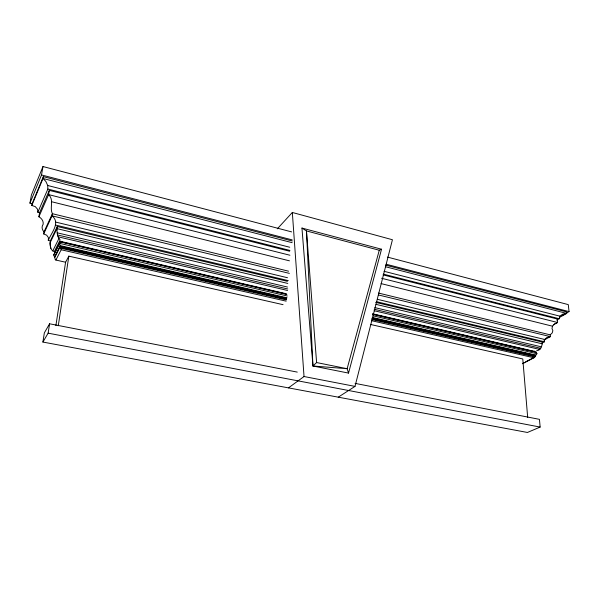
<?xml version="1.0" encoding="UTF-8"?>
<svg xmlns="http://www.w3.org/2000/svg" width="599" height="599" viewBox="0 0 599 599"><rect width="100%" height="100%" fill="white"/><g stroke="black" fill="none" stroke-linecap="round" stroke-linejoin="round"><path stroke-width="0.9" d="M542.125 343.07L544.506 341.789L544.626 339.453L546.88 337.477L550.384 336.631L550.204 334.848L552.233 332.902L552.862 330.67L551.993 328.589L552.48 326.193L554.449 324.037L557.557 322.494L557.19 318.968L383.061 274.881M287.445 281.343L57.272 226.504L50.323 240.903L48.302 240.439L48.444 237.676L46.677 235.19L43.675 233.939L44.026 231.858L52.398 213.708C49.275 207.501 54.457 200.208 48.609 194.608L49.32 190.385L289.654 251.236M534.263 351.036L533.964 351.516L536.322 352.279L536.929 353.695L533.956 357.783L371.807 320.735M286.172 301.162L61.165 249.753L59.563 243.359L60.17 241.884L61.937 242.026L61.779 241.3M48.302 240.439C51.05 232.959 60.903 222.873 52.046 215.85L52.398 213.708L288.583 271.19M58.275 325.781L68.84 256.147L283.05 304.659M55.887 325.601L65.583 262.22L68.84 256.147M355.065 383.375L539.452 419.345L540.141 427.072L527.427 432.463L42.896 342.059L48.13 333.156L49.59 323.789L297.276 372.106M42.896 342.059L44.356 332.849L49.59 323.789M57.272 226.504C56.868 230.989 56.658 236.523 60.162 239.922L54.299 251.617C49.882 250.412 49.852 244.587 50.323 240.903M44.026 231.858A7.143 5.938 22.5 0 1 43.128 224.363A7.959 6.582 21.3 0 0 38.89 216.786L39.594 212.69L49.32 190.385M292.267 240.993L43.338 176.638L43.016 178.487L31.807 205.464L35.251 206.61L37.535 209.193L37.819 212.256L39.594 212.69M43.338 176.638L32.121 203.682L29.95 203.151L41.518 174.953L42.978 166.537L291.616 231.895M31.807 205.464L32.121 203.682M29.95 203.151L31.388 195.034L42.978 166.537M556.823 320.083L559.234 318.735L559.87 316.167L562.723 314.146L566.714 313.427L566.549 311.892L385.509 265.095M338.255 397.167L355.005 386.392L392.435 239.742L292.334 212.473L277.322 228.825M348.536 373.095L381.533 249.229L301.956 228.062L312.955 365.996L348.536 373.095L347.135 368.707L379.272 250.247L381.533 249.229M375.685 302.375L542.177 342.044C542.469 345.586 540.837 350.58 536.592 350.789M65.583 262.22L55.879 260.048A1.7 1.445 22.4 0 1 55.033 258.259L53.693 255.009L60.17 241.884L286.869 294.438M37.819 212.256L47.86 189.044L47.71 185.488L45.876 181.475L43.016 178.487L292.177 242.685M38.89 216.786L48.609 194.608L289.931 255.241M43.675 233.939L52.046 215.85L289.392 273.376M52.727 250.966L58.912 238.544M53.693 255.009L59.563 243.359L287.318 295.996M54.561 256.739L60.207 245.597L287.063 297.823M54.921 257.203L60.484 246.256L286.509 298.235M55.879 260.048L61.165 249.753M379.272 250.247L306.471 230.937L312.955 365.996L316.601 362.552L306.471 230.937L301.956 228.062M288.471 387.875L304.03 376.524L355.005 386.392M561.825 315.643L563.434 314.745M565.037 313.846L569.05 311.6L568.286 304.621L387.456 257.091M559.376 317.53L566.714 313.427L385.501 266.735M553.551 324.71L557.557 322.494L381.556 278.265M543.892 340.142L550.384 336.631L378.508 294.978M539.137 349.202L540.77 348.333L374.218 309.256M522.35 363.548L523.938 362.717M525.525 361.886L535.057 356.892L372.009 319.537M522.583 363.735L534.652 357.408M312.955 365.996L347.135 368.707L316.601 362.552M48.13 333.156L540.141 427.072M54.299 251.617L55.655 251.924M370.556 324.478L522.785 358.951L527.689 417.54M60.544 247.454L286.427 299.283M372.046 318.923L535.087 356.33M60.499 248.158L286.389 299.919M372.945 315.793L536.929 353.695M372.698 317.545L535.776 355.087M372.181 317.934L535.319 355.454M60.604 246.908L286.457 298.781M372.061 318.443L535.079 355.888M61.982 241.697L286.12 293.72M372.668 313.809L533.934 351.246M61.667 242.026L286.105 294.027M372.668 314.108L534.315 351.65M372.443 314.28L536.322 352.279M57.497 234.958L287.76 288.973M57.968 236.785L287.55 290.47M374.098 310.709L539.909 349.487M57.272 232.831L287.483 287.048M374.832 307.616L541.346 346.836M287.82 283.432L56.935 228.638L49.987 242.999A86.249 72.322 31 0 0 50.885 248.413M375.992 304.352L542.342 343.833M55.842 222.124L287.513 277.741M377.46 299.328L544.626 339.453M55.64 225.082L288.261 280.617M376.397 301.656L544.506 341.789M378.516 293.068L550.204 334.848M51.836 201.788L289.459 260.835M381.061 283.597L552.48 326.193M47.86 189.044L289.946 250.442M383.33 274.125L559.234 318.735M47.71 185.488L289.744 247.245M384.019 271.295L559.87 316.167M41.518 174.953L292.162 239.877M386.265 264.256L569.05 311.6M292.334 212.473L304.03 376.524"/></g></svg>
